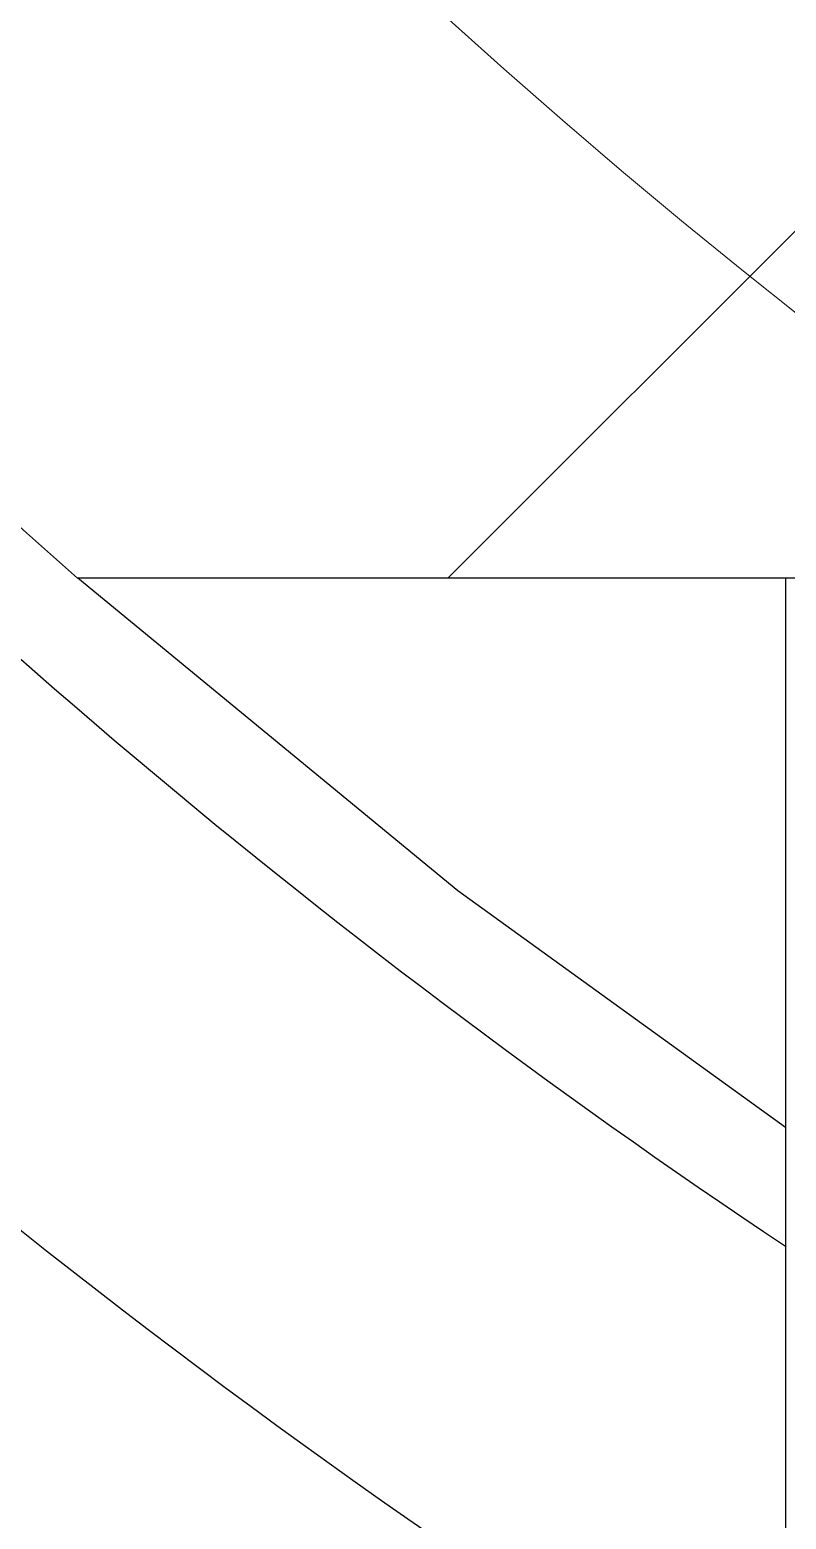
# Model space of a CAD drawing. Header units: millimetres. Extents: x -48 to 1187, y 2 to 839.
# Drawn here: x 113.01 to 116.4, y 370.21 to 376.87 of the extents above; entities that cross this region are included whole.
import ezdxf

# ---------------------------------------------------------------- set-up
doc = ezdxf.new("R2010")
doc.units = ezdxf.units.MM

# ---------------------------------------------------------------- blocks, each defined once
blk = doc.blocks.new('SW_HATCH_1')
at = {"color": 0, "linetype": 'Continuous', "lineweight": 18}
blk.add_line((-40.4112, 0), (-38.1656, 2.2456), dxfattribs=at)

msp = doc.modelspace()

# ---------------------------------------------------------------- linework, layer by layer
at = {"color": 7, "linetype": 'Continuous', "lineweight": 25}
for p, q in [((117.128069, 374.419202), (113.226379, 374.419202)), ((116.392389, 374.419202), (116.392389, 366.019202))]:
    msp.add_line(p, q, dxfattribs=at)
at = {"color": 7, "linetype": 'Continuous', "lineweight": 25, "flags": 128}
msp.add_lwpolyline([(116.392389, 371.961689), (114.927159, 373.020289), (113.226379, 374.419202)], dxfattribs=at)
at = {"color": 7, "linetype": 'Continuous', "lineweight": 18}
msp.add_circle((134.392389, 398.419203), 29.029052, dxfattribs=at)
at = {"color": 7, "linetype": 'Continuous', "lineweight": 25}
for radius, start, end in [(32, 210.0188537, 228.5903783), (34.4, 207.8274764, 238.4491008), (32.44, 209.7591922, 236.2982027), (37.6, 215.5411148, 239.8879426), (39.56, 219.3412589, 238.2033417), (40, 220.1039773, 241.2702028)]:
    msp.add_arc((134.392389, 398.419203), radius, start, end, dxfattribs=at)

# ---------------------------------------------------------------- block references
at = {"color": 7, "linetype": 'Continuous', "lineweight": 18}
msp.add_blockref('SW_HATCH_1', (155.29367, 374.419203), dxfattribs=at)

doc.saveas('drawing.dxf')
